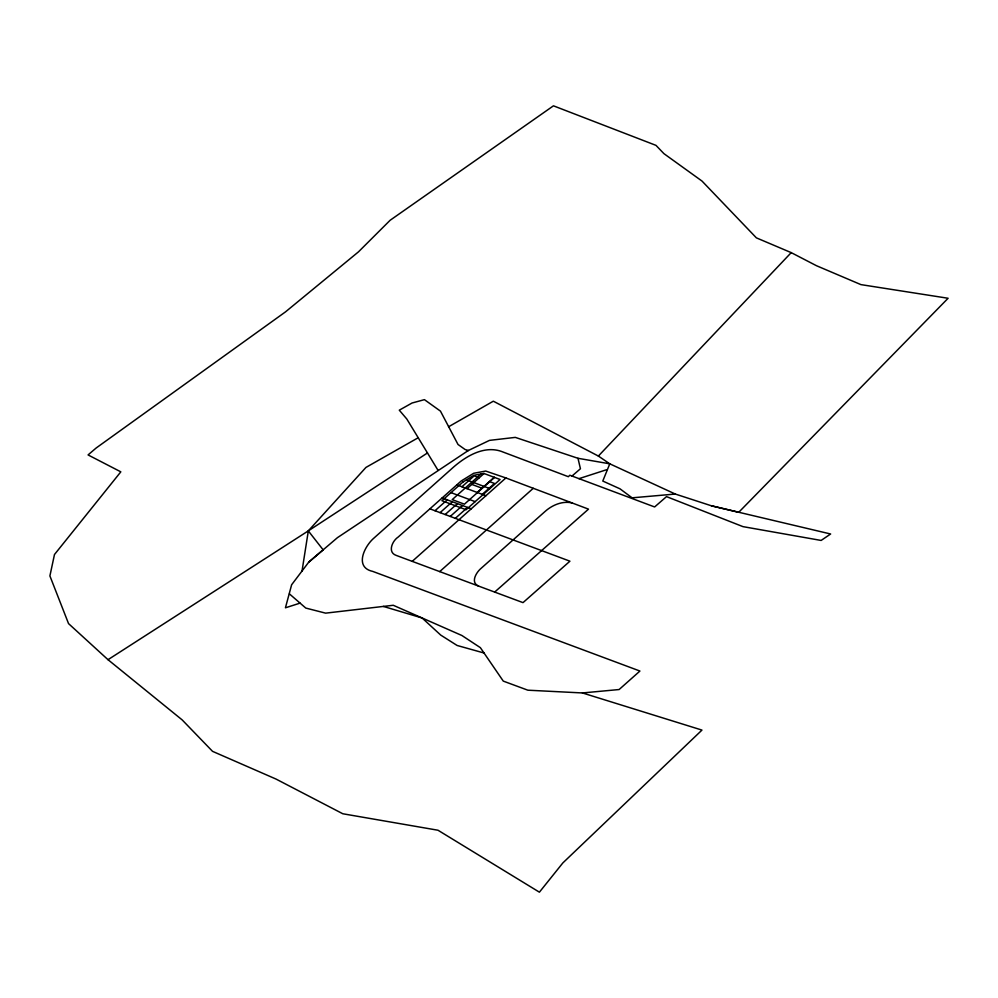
<?xml version="1.0" encoding="UTF-8"?>
<svg xmlns="http://www.w3.org/2000/svg" width="998" height="998" viewBox="0 0 998 998"><rect width="100%" height="100%" fill="white"/><g stroke="black" fill="none" stroke-linecap="round" stroke-linejoin="round"><path stroke-width="1.5" d="M302.032 570.993L308.332 530.861L365.954 467.426L418.212 437.735M300.086 603.116L285.428 607.807L291.628 584.766L308.744 562.136L337.474 537.635L468.374 450.472L465.13 449.537L458.02 444.484L440.455 411.126L424.424 399.649L412.062 403.005L399.287 410.178L406.81 419.01L438.085 470.395M448.551 426.795L493.324 401.196L598.363 456.049L609.778 463.821L602.78 481.048L619.97 488.808L632.108 497.827L675.309 494.047L711.424 505.799L738.732 512.298L948.1 298.265L860.925 284.617L816.489 265.718L791.214 252.631L756.384 237.861L702.018 181.075L663.92 153.642L655.973 145.359L553.453 105.825L390.131 220.271L358.482 251.845L285.515 311.863L96.157 448.002L88.061 454.926L120.82 471.842L54.478 554.514L49.9 575.921L68.538 623.6L108.009 659.69L182.172 719.907L212.537 751.344L275.997 779.051L342.801 813.757L437.997 830.236L539.407 892.175L562.86 862.921L701.968 730.087L582.445 692.949L527.855 690.192L503.279 681.11L480.375 647.665L461.924 635.514L393.262 605.275L325.622 613.146L305.787 608.069L289.445 593.897M598.363 456.049L791.214 252.631M435.003 510.726L447.241 499.836M461.924 486.762L474.162 475.871L479.252 477.768M481.024 473.988L452.219 499.624L464.432 504.177L494.509 477.406M440.093 512.623L452.331 501.732M467.014 488.658L484.042 473.501M445.17 514.519L457.408 503.628M450.26 516.415L462.498 505.524M477.181 492.451L494.21 477.306M455.35 518.311L467.588 507.421M482.271 494.347L494.509 483.456L489.419 481.56M412.211 561.363L505.886 477.955L588.508 509.142L494.671 592.076M439.706 571.605L533.281 488.296M582.445 692.949L619.122 689.531L639.93 671.043L372.716 571.392C354.39 567.413 364.033 547.029 373.364 538.596L450.946 469.409C464.444 457.022 484.267 444.185 503.129 452.069L568.336 476.695L569.846 475.235L572.004 476.034L580.437 468.748L577.979 458.294L515.305 437.386L489.494 440.38L466.715 451.271M308.744 562.136L323.152 549.848L308.419 531.036M427.468 452.955L308.332 530.861L108.009 659.69M578.99 478.653L606.809 469.646M571.904 502.88C562.211 500.746 552.119 505.138 544.995 511.537L480.213 569.134C475.784 573.301 470.52 582.67 478.566 586.076M577.979 458.294L609.778 463.821L675.309 494.047M711.424 505.799L830.623 533.992L821.129 540.442L742.974 526.632L666.514 496.617L654.626 506.959L572.004 476.034M484.042 653.004L457.109 645.469L440.729 635.09L422.117 617.987L383.382 606.422M505.886 477.955L485.727 471.056L473.713 473.264L461.176 481.011L398.115 537.099C392.351 540.816 387.236 552.318 396.181 555.387L523.014 602.63L569.933 561.188L429.901 508.83M466.478 479.863L489.843 488.583M471.805 484.404L481.972 488.197M456.847 484.866L485.926 495.719M450.996 492.638L475.16 501.645M442.151 497.927L471.243 508.793M462.81 482.121L441.927 500.709L466.078 509.729L500.06 479.489L483.918 473.464L473.838 475.31L462.81 482.121"/></g></svg>
